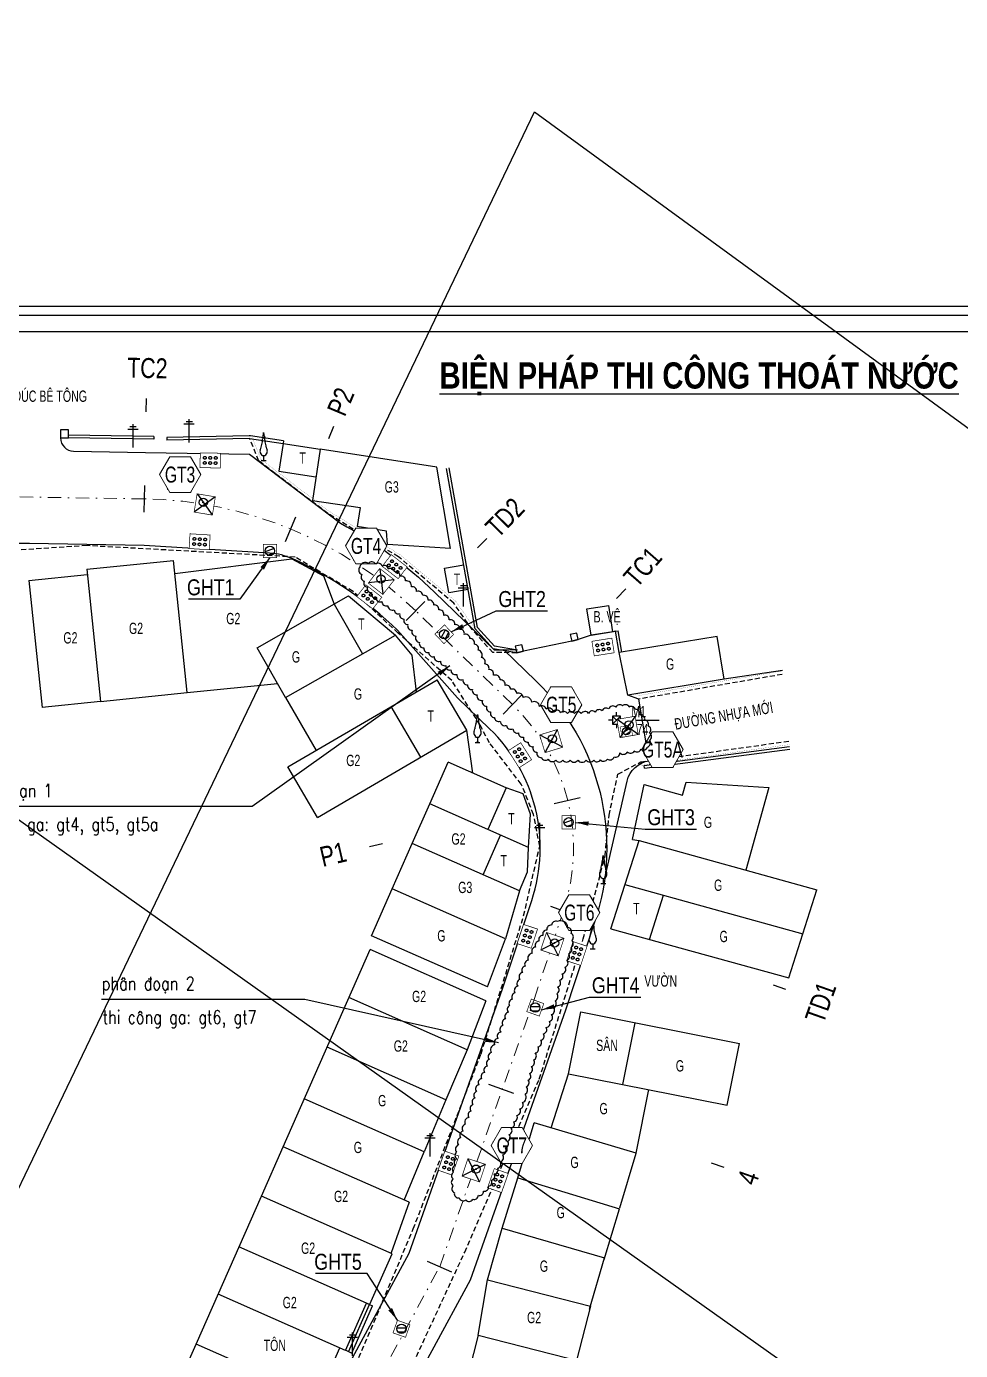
# Model space of a CAD drawing. Header units: millimetres. Extents: x 599058 to 599628, y 2309049 to 2309402.
# Drawn here: x 599445.7 to 599516, y 2309277.9 to 2309377.5 of the extents above; entities that cross this region are included whole.
import ezdxf
from ezdxf.enums import TextEntityAlignment as Align

# ---------------------------------------------------------------- set-up
doc = ezdxf.new("R2010")
doc.units = ezdxf.units.MM
doc.set_wipeout_variables(frame=1)
for name, pattern in [('ACAD_ISO05W100', [33, 24, -3, 0, -3, 0, -3]), ('ACAD_ISO07W100', [3, 0, -3]), ('DASHDOT', [1, 0.5, -0.25, 0, -0.25]), ('DASHED', [19.05, 12.7, -6.35])]:
    doc.linetypes.add(name, pattern=pattern)
for name, color, linetype, lineweight in [('A-WIPEOUT', 254, 'ACAD_ISO07W100', 0), ('LC ISO', 160, 'Continuous', 13), ('LC Net dam 1', 30, 'Continuous', 30), ('LC Net manh', 239, 'Continuous', 5), ('LC Net thay', 7, 'Continuous', 25), ('LC Net truc', 79, 'DASHDOT', 13), ('LC Text1', 3, 'Continuous', 20), ('LC Text2', 7, 'Continuous', 25), ('TK ga cong D500', 7, 'Continuous', 25)]:
    doc.layers.add(name, color=color, linetype=linetype, lineweight=lineweight)
for name, color, linetype in [('CAY', 3, 'Continuous'), ('cd', 7, 'Continuous'), ('chu', 6, 'Continuous'), ('coc', 1, 'Continuous'), ('Coc tren tuyen', 3, 'Continuous'), ('ENTTNTHIETKE1', 2, 'Continuous'), ('GA', 7, 'Continuous'), ('KHUNGTEN', 5, 'Continuous'), ('NOI', 2, 'Continuous'), ('thep', 2, 'Continuous'), ('TK cong D300', 7, 'ACAD_ISO05W100')]:
    doc.layers.add(name, color=color, linetype=linetype)
doc.styles.add('General text 2', font='arial.ttf')
doc.styles.add('LC 1', font='')
doc.styles.add('LC 3', font='vnsimli.shx', dxfattribs={"width": 0.75})
doc.styles.add('LC3', font='', dxfattribs={"width": 0.8})
doc.styles.get("Standard").update_dxf_attribs({"font": 'RomanS'})
doc.styles.add('style1', font='')
doc.styles.add('T2', font='', dxfattribs={"width": 0.8})
doc.styles.get('LC 1').set_extended_font_data('.VnAvantH', bold=True)
doc.styles.get('LC3').set_extended_font_data('.VnArialH', bold=True)
doc.styles.get('style1').set_extended_font_data('.VnAvantH')
doc.styles.get('T2').set_extended_font_data('.VnArialH')
doc.dimstyles.new('ISO-25', dxfattribs={"dimtxt": 2.5, "dimasz": 2.5, "dimexe": 1.25, "dimexo": 0.625, "dimtad": 1, "dimtxsty": 'Standard', "dimcen": 2.5, "dimadec": 0, "dimazin": 2, "dimtfac": 0, "dimtdec": 0, "dimtofl": 0, "dimtmove": 0, "dimatfit": 0, "dimfxl": 1, "dimtzin": 0, "dimarcsym": 0})
doc.dimstyles.get("Standard").update_dxf_attribs({"dimtxt": 1, "dimasz": 0.18, "dimexe": 0.18, "dimexo": 0.0625, "dimgap": 0.09, "dimtad": 0, "dimtih": 1, "dimtoh": 1, "dimdec": 1, "dimzin": 0, "dimdsep": 46, "dimtxsty": 'Standard', "dimcen": 0.09, "dimadec": 0, "dimazin": 0, "dimtfac": 1, "dimtdec": 1, "dimtofl": 0, "dimtmove": 0, "dimatfit": 3, "dimfxl": 1, "dimtolj": 1, "dimtzin": 0, "dimarcsym": 0})

# ---------------------------------------------------------------- blocks, each defined once
blk = doc.blocks.new('khung vpn')
at = {"layer": 'Defpoints'}
blk.add_line((52556.46, -4195.446), (52498.758, -4195.446), dxfattribs=at)
at = {"layer": 'KHUNGTEN'}
blk.add_lwpolyline([(52556.243, -4234.885), (52502.048, -4234.885), (52502.048, -4195.662), (52556.243, -4195.662)], close=True, dxfattribs=at)
at = {"layer": 'thep'}
blk.add_lwpolyline([(52555.832, -4234.474), (52502.459, -4234.474), (52502.459, -4196.073), (52555.832, -4196.073)], close=True, dxfattribs=at)
blk = doc.blocks.new('coc')
at = {"layer": 'coc', "color": 1}
for points in [[(-0.3, 0), (-0.6, 0)], [(0.3, 0.3), (-0.3, -0.3)], [(-0.3, 0.3), (0.3, -0.3)], [(0, 0.3), (0, 0.6)], [(0.3, 0), (3.223, 0)], [(0, -0.3), (0, -0.6)]]:
    blk.add_lwpolyline(points, dxfattribs=at)
blk.add_lwpolyline([(-0.3, -0.3), (0.3, -0.3), (0.3, 0.3), (-0.3, 0.3)], close=True, dxfattribs=at)
blk = doc.blocks.new('cdien')
at = {"layer": 'cd', "extrusion": (-0.000518657, 0.000768986, 1)}
for p, q in [((-0.8, 2.78, 0), (0.76, 2.78, 0)), ((-0.46, 3.14, 0), (0.49, 3.14, 0)), ((0, 0), (0, 3.5, 0))]:
    blk.add_line(p, q, dxfattribs=at)
blk = doc.blocks.new('cay')
at = {"layer": 'CAY', "color": 3, "extrusion": (-0.000518657, 0.000768986, 1)}
for p, q in [((-0.2, 0, 0), (0.2, 0, 0)), ((-0.02, 0.76, 0), (-0.02, 0, 0)), ((-0.38, -0.01, 0), (0.36, -0.01, 0))]:
    blk.add_line(p, q, dxfattribs=at)
blk.add_lwpolyline([(-0.06, 3.91), (-0.02, 4.2), (0.02, 3.91, 0.060426), (0.05, 3.76, -0.106971), (0.13, 3.29, 0.106991), (0.2, 2.82)], format="xyb", dxfattribs=at)
for centre, radius, start, end in [((-1.53, 2.12), 1.12, 334.1495, 355.3553), ((2.45, 1.79), 2.88, 159.0493, 175.3553), ((-1.29, 3.22), 1.12, 339.0493, 3.4768), ((0.96, 3.36), 1.12, 159.0538, 183.4768), ((-0.67, 3.98), 0.619, 339.0538, 352.8855), ((-2.49, 1.79), 2.88, 4.6759, 20.9819), ((1.5, 2.12), 1.12, 184.6759, 205.8817), ((-0.04, 1.39), 0.539, 154.1495, 205.8817), ((0.91, 1.85), 1.59, 205.8817, 218.192), ((-0.1, 1.06), 0.312, 218.192, 284.9931), ((0.06, 1.06), 0.312, 255.038, 321.8392), ((-0.94, 1.85), 1.59, 321.8392, 334.1495), ((0, 1.39), 0.539, 334.1495, 25.8817)]:
    blk.add_arc(centre, radius, start, end, dxfattribs=at)
blk = doc.blocks.new('coctrentuyen')
at = {"layer": 'Coc tren tuyen'}
for p, q in [((-8.567, 97.67), (-8.546, 98.669)), ((5.157, 95.663, -2.68), (5.545, 96.585, -2.68)), ((16.328, 87.43), (17.027, 88.145)), ((26.782, 83.639), (27.481, 84.354)), ((8.216, 64.991), (9.19, 65.217)), ((38.558, 54.584), (39.501, 54.252)), ((33.906, 41.201), (34.849, 40.868))]:
    blk.add_line(p, q, dxfattribs=at)
for points in [[(-8.727, 90.126), (-8.685, 92.125)], [(10.985, 81.966), (12.384, 83.396)], [(18.255, 74.927), (19.654, 76.357)], [(22.112, 68.222), (24.06, 68.675)], [(21.82, 60.491), (23.706, 59.826)], [(17.17, 47.113), (19.055, 46.447)], [(12.548, 33.807), (14.376, 32.994)]]:
    blk.add_lwpolyline(points, dxfattribs=at)
at = {"layer": 'Coc tren tuyen', "elevation": -2.68}
blk.add_lwpolyline([(1.907, 87.925), (2.681, 89.768)], dxfattribs=at)
at = {"layer": 'Coc tren tuyen', "char_height": 1.5, "attachment_point": 1}
for s, insert, width, rotation in [('\\Fviet buddy.shx;\\W0.8000000000;\\T1.0000000000;\\o\\lTC2', (-9.987, 101.741), 5.33333, 358.78806), ('\\Fviet buddy.shx;\\W0.8000000000;\\T1.0000000000;\\o\\lP2', (4.978, 97.817, -2.68), 3.9619, 67.21562), ('\\Fviet buddy.shx;\\W0.8000000000;\\T1.0000000000;\\o\\lTD2', (16.805, 89.162), 5.33333, 45.64318), ('\\Fviet buddy.shx;\\W0.8000000000;\\T1.0000000000;\\o\\lTC1', (27.2, 85.356), 4.64762, 48.90363), ('\\Fviet buddy.shx;\\W0.8000000000;\\T1.0000000000;\\o\\lP1', (4.355, 64.906), 3.27619, 13.08937), ('\\Fviet buddy.shx;\\W0.8000000000;\\T1.0000000000;\\o\\lTD1', (40.927, 52.085), 4.64762, 70.56207), ('\\Fviet buddy.shx;\\W0.8000000000;\\T1.0000000000;\\o\\l4', (35.837, 39.912), 2.4381, 70.54465)]:
    blk.add_mtext(s, dxfattribs=dict(at, insert=insert, width=width, rotation=rotation))
blk = doc.blocks.new('NENTHIETKE')
at = {"layer": 'LC Net thay'}
for points in [[(26.994, 13.48), (26.994, 13.468, 0.409551), (27.978, 12.468), (33.394, 12.381), (41.202, 12.257), (48.052, 7.05, -0.068762), (55.12, 1.875), (59.606, -2.469), (60.333, -2.477), (62.738, -4.806, -0.287747), (67.181, -22.869), (64.968, -29.563), (57.798, -49.861), (52.035, -60.49, 0.058465), (48.793, -68.607), (45.456, -79.517, 0.445937), (47.759, -83.341), (48.781, -83.537)], [(34.289, -80.754), (36.894, -81.254, 0.383186), (40.328, -79.186), (43.988, -67.222, -0.057953), (47.64, -58.107), (53.215, -47.825), (60.237, -27.945), (62.433, -21.3, 0.287747), (59.26, -8.398), (56.855, -6.069), (52.337, -0.999, 0.085712), (44.463, 4.368, 0.091859), (42.695, 4.809), (33.283, 5.382), (24.659, 5.52, 0.035159), (17.646, 5.138), (3.59, 3.377)], [(67.919, -19.627), (69.595, -12.335, -0.310826), (71.267, -10.802), (70.479, -6.167), (69.639, -5.874), (69.011, -2.675), (68.722, -1.072), (68.535, -1.102), (66.882, -1.364), (65.924, -1.691), (65.439, -1.809), (61.795, -2.569), (61.309, -2.688), (61.26, -2.487), (60.333, -2.477)]]:
    blk.add_lwpolyline(points, format="xyb", dxfattribs=at)
at = {"layer": 'LC Net truc', "color": 1, "ltscale": 2}
blk.add_lwpolyline([(42.01, -82.237), (46.39, -67.915, -0.058197), (49.837, -59.299), (55.506, -48.843), (62.603, -28.754), (64.807, -22.085, 0.287747), (60.999, -6.602), (53.729, 0.438, 0.190594), (33.338, 8.882), (13.812, 9.193), (1.699, 7.676)], format="xyb", dxfattribs=at)
at = {"layer": 'NOI'}
for p, q in [((60.513, -12.84, 2.344), (59.131, -15.973, 2.431)), ((61.783, -13.296, 2.202), (60.513, -12.84, 2.344)), ((62.336, -14.83), (61.783, -13.296, 2.202)), ((62.185, -17.32, 2.298), (62.336, -14.83))]:
    blk.add_line(p, q, dxfattribs=at)
for points in [[(26.994, 13.48), (27.594, 13.48), (27.594, 14.08), (26.994, 14.08)], [(65.439, -1.809), (65.924, -1.691), (65.806, -1.205), (65.32, -1.323)], [(61.309, -2.688), (61.795, -2.569), (61.676, -2.083), (61.19, -2.202)]]:
    blk.add_lwpolyline(points, close=True, dxfattribs=at)
for points in [[(34.011, 13.375), (27.594, 13.48)], [(34.014, 13.575), (27.597, 13.68)], [(34.014, 13.575), (34.011, 13.375)], [(34.982, 13.495), (34.987, 13.295)], [(41.211, 13.431), (34.987, 13.295)], [(41.211, 13.431), (43.738, 13.049)], [(43.738, 13.049), (43.42, 10.96)], [(43.768, 13.247), (43.737, 13.049)], [(43.738, 13.049), (46.515, 12.626)], [(46.515, 12.626), (45.929, 8.772)], [(55.289, 11.259), (46.515, 12.626)], [(43.42, 10.96), (46.197, 10.537)], [(56.326, 5.15), (55.289, 11.259)], [(61.309, -2.688), (59.523, -2.38), (58.173, -0.884), (56.014, 11.18)], [(61.343, -2.491), (59.625, -2.195), (58.359, -0.793), (56.211, 11.215)], [(45.929, 8.772), (49.515, 8.226)], [(49.515, 8.226), (49.298, 6.799)], [(56.326, 5.15), (51.572, 5.461), (51.492, 6.465), (49.298, 6.799)], [(28.968, 3.589), (35.483, 4.262)], [(36.51, -5.685), (35.483, 4.262)], [(35.585, 3.267), (44.396, 4.389)], [(44.396, 4.389), (46.762, 3.109), (47.571, 0.979)], [(24.621, 2.745), (29.008, 3.198)], [(28.968, 3.589), (29.995, -6.358)], [(55.871, 3.679), (57.31, 3.936)], [(56.199, 1.842), (55.871, 3.679)], [(24.621, 2.745), (25.608, -6.811)], [(56.199, 1.842), (57.639, 2.1)], [(41.781, -2.309), (48.656, 1.595)], [(48.656, 1.595), (52.182, -1.361)], [(47.571, 0.979), (49.7, -2.771)], [(66.568, 0.611), (68.221, 0.873)], [(66.882, -1.364), (66.568, 0.611)], [(68.535, -1.102), (68.221, 0.873)], [(43.91, -6.059), (52.182, -1.361)], [(53.759, -5.618), (53.444, -2.876), (52.182, -1.361)], [(66.882, -1.364), (68.722, -1.072)], [(68.722, -1.072), (68.918, -1.037)], [(69.011, -2.675), (68.722, -1.072)], [(69.207, -2.64), (68.918, -1.037)], [(76.369, -1.458), (69.011, -2.675)], [(76.901, -4.673), (76.369, -1.458)], [(43.91, -6.059), (41.781, -2.309)], [(69.639, -5.874), (69.011, -2.675)], [(44.091, -11.273), (55.313, -4.709)], [(57.535, -8.508), (55.313, -4.709)], [(76.901, -4.673), (69.639, -5.874)], [(81.284, -4.022), (76.901, -4.673)], [(29.995, -6.358), (36.51, -5.685)], [(36.51, -5.685), (43.3, -4.984)], [(29.995, -6.358), (25.608, -6.811)], [(43.91, -6.059), (46.228, -10.022)], [(54.082, -10.528), (51.86, -6.729)], [(46.313, -15.072), (57.535, -8.508)], [(58, -11.732), (57.535, -8.508)], [(70.872, -11.156), (81.811, -9.741)], [(70.897, -11.355), (81.836, -9.94)], [(54.756, -14.042), (56.138, -10.91)], [(60.513, -12.84), (56.138, -10.91)], [(46.313, -15.072), (44.091, -11.273)], [(70.897, -11.355), (70.872, -11.156)], [(70.001, -16.724), (70.872, -12.585)], [(70.872, -12.585), (73.763, -13.385)], [(73.763, -13.385), (74.035, -12.423), (80.244, -12.813), (78.526, -19.025)], [(53.441, -17.022), (54.756, -14.042)], [(62.185, -17.32), (54.756, -14.042)], [(58.771, -19.373), (60.085, -16.394)], [(68.378, -23.437), (70.494, -16.803)], [(70.001, -16.724), (70.494, -16.803)], [(70.494, -16.803), (83.874, -20.503)], [(51.935, -20.436), (53.441, -17.022)], [(61.516, -20.584), (53.441, -17.022)], [(61.516, -20.584), (62.116, -19.164), (62.185, -17.32)], [(50.375, -23.971), (51.935, -20.436)], [(60.461, -24.198), (51.935, -20.436)], [(61.516, -20.584), (60.461, -24.198)], [(69.436, -20.12), (82.815, -23.82)], [(81.757, -27.137), (83.874, -20.503)], [(71.271, -24.237), (72.33, -20.92)], [(68.378, -23.437), (81.757, -27.137)], [(59.089, -27.815), (50.375, -23.971)], [(59.089, -27.815), (60.461, -24.198)], [(43.733, -39.822), (50.27, -25.007)], [(58.984, -28.851), (50.27, -25.007)], [(57.564, -32.53), (48.68, -28.611)], [(58.984, -28.851), (57.564, -32.53), (55.973, -36.294), (54.33, -40.197)], [(65.198, -34.337), (66.117, -29.693)], [(66.117, -29.693), (78.047, -32.054)], [(69.28, -35.145), (70.199, -30.501)], [(55.973, -36.294), (47.031, -32.349)], [(77.128, -36.698), (78.047, -32.054)], [(63.894, -38.411), (65.198, -34.337)], [(65.198, -34.337), (77.128, -36.698)], [(70.274, -40.307), (71.22, -35.529)], [(54.33, -40.197), (45.322, -36.223)], [(61.381, -42.151), (62.606, -38.028)], [(70.274, -40.307), (62.606, -38.028)], [(42.097, -43.531), (43.733, -39.822)], [(53.209, -44.003), (43.733, -39.822)], [(52.843, -43.842), (54.33, -40.197)], [(69.049, -44.43), (70.274, -40.307)], [(60.214, -45.943), (61.381, -42.151)], [(61.381, -42.151), (69.027, -44.504)], [(37.181, -54.673), (42.097, -43.531)], [(51.922, -47.866), (42.097, -43.531)], [(53.209, -44.003), (51.847, -47.799)], [(67.86, -48.296), (69.027, -44.504)], [(59.091, -49.82), (60.214, -45.943)], [(60.214, -45.943), (67.898, -48.169)], [(50.237, -51.684), (40.412, -47.349)], [(50.25, -51.656), (51.922, -47.866)], [(66.775, -52.046), (67.898, -48.169)], [(58.403, -53.989), (59.091, -49.82)], [(59.091, -49.82), (66.839, -51.811)], [(48.427, -55.14), (38.841, -50.91)], [(48.427, -55.14), (49.999, -51.579)], [(48.656, -55.241), (50.227, -51.68)], [(49.999, -51.579), (50.456, -51.781)], [(48.885, -55.342), (50.456, -51.781)], [(66.839, -51.811), (65.791, -55.888)], [(35.387, -58.739), (37.181, -54.673)], [(46.33, -58.71), (37.181, -54.673)], [(58.403, -53.989), (57.367, -58.018)], [(58.403, -53.989), (66.151, -55.98)], [(46.33, -58.71), (47.99, -54.947)], [(48.44, -55.112), (48.885, -55.342)]]:
    blk.add_lwpolyline(points, dxfattribs=at)
blk.add_lwpolyline([(43.768, 13.247), (41.266, 13.625, 0.042996), (41.18, 13.63), (34.982, 13.495)], format="xyb", dxfattribs=at)
at = {"layer": 'NOI', "color": 3, "linetype": 'DASHED', "ltscale": 0.03}
for points in [[(61.309, -2.688), (59.491, -2.668), (57.951, -0.944), (56.569, 1.039), (52.418, 4.517), (47.093, 7.779), (43.13, 10.792), (41.9, 11.732), (41.211, 13.431)], [(40.182, -78.358), (41.539, -74.73), (43.549, -69.521), (47.882, -59.364), (53.514, -46.007), (58.614, -32.847), (61.816, -22.463), (63.025, -17.22), (62.561, -14.84), (61.642, -12.554), (59.245, -9.467), (58.548, -8.119), (56.409, -4.768), (52.379, -1.204), (48.997, 1.92), (44.626, 4.509), (28.972, 5.368), (19.488, 4.751), (8.62, 3.319), (3.835, 2.821)], [(81.268, -4.313), (70.479, -6.167), (69.639, -5.874)], [(45.505, -81.032), (46.373, -76.027), (48.14, -71.084), (51.354, -60.787), (57.384, -47.755), (62.988, -34.745), (66.294, -24.204), (67.944, -17.954), (68.236, -14.892), (68.907, -11.807), (70.624, -10.892), (81.794, -9.324)]]:
    blk.add_lwpolyline(points, dxfattribs=at)
at = {"layer": 'NOI', "const_width": 0.01}
for points in [[(61.311, -2.488), (59.581, -2.469), (58.108, -0.82), (56.718, 1.175), (52.535, 4.68), (47.206, 7.944), (43.251, 10.951), (42.064, 11.857), (41.396, 13.506)], [(81.224, -4.057), (70.501, -5.899), (70.175, -5.786)], [(70.705, -11.143), (81.83, -9.582)], [(70.705, -11.143), (70.667, -10.869)]]:
    blk.add_lwpolyline(points, dxfattribs=at)
at = {"layer": 'CAY', "xscale": 0.5, "yscale": 0.5, "zscale": 0.5}
for p in [(42.276, 11.765, 3.19), (58.354, -9.419, 0), (67.808, -20.027, 2.376), (67.02, -24.953, 2.166)]:
    blk.add_blockref('cay', p, dxfattribs=at)
at = {"layer": 'cd', "xscale": 0.5, "yscale": 0.5, "zscale": 0.5}
for p in [(32.446, 12.745, 2.836), (36.67, 13.131, 3.044), (57.293, 0.794, 2.645), (63.025, -17.22), (54.778, -40.55, 2.489), (48.941, -55.539, 2.146)]:
    blk.add_blockref('cdien', p, dxfattribs=at)
at = {"layer": 'coc', "color": 2}
blk.add_blockref('coc', (68.789, -7.75, 2.391), dxfattribs=at)
at = {"layer": 'LC Net dam 1'}
blk.add_blockref('coctrentuyen', (42.01, -82.237), dxfattribs=at)
at = {"layer": 'chu', "color": 6, "style": 'style1', "width": 0.7}
for s, p in [('b·i ®óc bª t«ng', (21.952, 16.181)), ('t', (44.958, 11.536)), ('g3', (51.367, 9.359)), ('t', (56.562, 2.42)), ('g2', (39.452, -0.539)), ('b. vÖ', (67.078, -0.407)), ('g2', (32.139, -1.275)), ('t', (49.369, -0.943)), ('g2', (27.206, -1.988)), ('g', (44.39, -3.421)), ('g', (72.52, -3.959)), ('g', (49.051, -6.21)), ('t', (54.594, -7.871)), ('g2', (48.475, -11.204)), ('t', (60.649, -15.578)), ('g', (75.368, -15.858)), ('g2', (56.387, -17.111)), ('t', (60.078, -18.747)), ('g3', (56.894, -20.751)), ('g', (76.131, -20.586)), ('t', (70.055, -22.342)), ('g', (55.323, -24.39)), ('g', (76.551, -24.441)), ('v\xadên', (70.891, -27.789)), ('g2', (53.425, -28.948)), ('g2', (52.049, -32.678)), ('s©n', (67.272, -32.627)), ('g', (73.257, -34.167)), ('g', (50.868, -36.783)), ('g', (67.522, -37.385)), ('g', (49.041, -40.301)), ('g', (65.337, -41.427)), ('g2', (47.555, -43.984)), ('g', (64.296, -45.201)), ('g2', (45.079, -47.879)), ('g', (63.034, -49.227)), ('g2', (43.698, -51.964)), ('g2', (62.073, -53.092)), ('t«n', (42.267, -55.181))]:
    blk.add_text(s, height=0.85, dxfattribs=at).set_placement(p)
blk.add_text('®\xadêng nhùa míi', height=0.85, rotation=9.90493, dxfattribs=at).set_placement((73.242, -8.479, 2.603))
at = {"layer": 'coc', "color": 1, "style": 'style1', "width": 0.7}
for s, p in [('m1', (69.916, -7.539, 2.392)), ('2.74', (69.653, -8.879, 2.392))]:
    blk.add_text(s, height=0.85, dxfattribs=at).set_placement(p)
blk = doc.blocks.new('ga D500')
at = {"layer": 'TK ga cong D500', "const_width": 0.1}
blk.add_lwpolyline([(-1.3, 1.3), (-1.3, 0), (0, 0), (0, 1.3), (-1.3, 1.3)], dxfattribs=at)
blk.add_wipeout([(-1.3, 1.3), (0, 1.3), (0, 0), (-1.3, 0)])
for p, q in [((0, 1.3), (-1.3, 0)), ((-1.3, 1.3), (0, 0))]:
    blk.add_line(p, q)
at = {"layer": 'TK ga cong D500'}
for p, q in [((-0.811, 0.78), (-0.749, 0.78)), ((-0.78, 0.811), (-0.78, 0.749))]:
    blk.add_line(p, q, dxfattribs=at)
for radius in [0.3, 0.0306]:
    blk.add_circle((-0.78, 0.78), radius, dxfattribs=at)
blk = doc.blocks.new('ho thu')
at = {"layer": 'NOI', "color": 5, "const_width": 0.1}
blk.add_lwpolyline([(-1.08, 0.78), (0.36, 0.78), (0.36, -0.26), (-1.08, -0.26), (-1.08, 0.78)], dxfattribs=at)
blk.add_wipeout([(-1.08, 0.78), (0.36, 0.78), (0.36, -0.26), (-1.08, -0.26)])
at = {"layer": 'TK cong D300'}
for centre in [(-0.761, 0.45), (-0.761, 0.07), (-0.36, 0.45), (-0.36, 0.07), (0.041, 0.45), (0.041, 0.07)]:
    blk.add_circle(centre, 0.101, dxfattribs=at)
blk = doc.blocks.new('*U30')
at = {"layer": 'A-WIPEOUT'}
blk.add_lwpolyline([(-2.13, -3.68), (2.12, -3.68), (4.25, 0), (2.12, 3.68), (-2.13, 3.68), (-4.25, 0)], close=True, dxfattribs=at)
at = {"layer": 'LC Text1', "style": 'General text 2', "width": 0.6, "flags": 8}
blk.add_attdef('SYMBOL', text='', height=3, dxfattribs=at).set_placement((0, 0), align=Align.MIDDLE_CENTER)
blk.add_wipeout([(-4.25, 0), (-2.13, 3.68), (2.12, 3.68), (4.25, 0), (2.12, -3.68), (-2.13, -3.68)]).dxf.layer = 'A-WIPEOUT'
blk.add_lwpolyline([(-4.25, 0), (-2.13, 3.68), (2.12, 3.68), (4.25, 0), (2.12, -3.68), (-2.13, -3.68)], close=True)
blk = doc.blocks.new('TIEUDE1')
at = {"layer": 'LC Text2', "color": 7, "style": 'LC 1'}
blk.add_attdef('TIªU§Ò', text='', height=5, dxfattribs=at).set_placement((0, 0), align=Align.BOTTOM_CENTER)
blk.add_attdef('TL', text='', height=3, dxfattribs=at).set_placement((0, -2), align=Align.TOP_CENTER)

msp = doc.modelspace()

# ---------------------------------------------------------------- hatches: boundary and pattern name
at = {"layer": 'GA'}
h = msp.add_hatch(dxfattribs=at)
h.set_pattern_fill('ANSI31', color=5, scale=2.5, angle=334.90115, style=0)
h.set_pattern_definition([(19.901147, (597460.35734, 2307440.25738), (-0.10637449, 0.29383791), [])])
h.paths.add_polyline_path([(599464.369, 2309338.062, 1), (599463.669, 2309338.053, 1)])
h = msp.add_hatch(dxfattribs=at)
h.set_pattern_fill('ANSI31', color=5, scale=2.5, angle=377.96656, style=0)
h.set_pattern_definition([(62.966558, (599309.18455, 2306577.13722), (-0.278356685, 0.142034524), [])])
h.paths.add_polyline_path([(599477.382, 2309332.03, 1), (599476.876, 2309331.546, 1)])
h = msp.add_hatch(dxfattribs=at)
h.set_pattern_fill('ANSI31', color=5, scale=2.5, angle=334.17455, style=0)
h.set_pattern_definition([(19.174545, (597458.91562, 2307445.41458), (-0.102639704, 0.295163245), [])])
h.paths.add_polyline_path([(599486.833, 2309317.653, 1), (599486.133, 2309317.653, 1)])
h = msp.add_hatch(dxfattribs=at)
h.set_pattern_fill('ANSI31', color=5, scale=2.5, angle=314.64144, style=0)
h.set_pattern_definition([(359.641444, (596947.1101, 2308217.156), (0.001955606, 0.31249388), [])])
h.paths.add_polyline_path([(599484.303, 2309303.607, 1), (599483.644, 2309303.841, 1)])
h = msp.add_hatch(dxfattribs=at)
h.set_pattern_fill('ANSI31', color=5, scale=2.5, angle=314.64144, style=0)
h.set_pattern_definition([(359.641444, (596937.0509, 2308193.00335), (0.001955606, 0.31249388), [])])
h.paths.add_polyline_path([(599474.244, 2309279.455, 1), (599473.584, 2309279.689, 1)])

# ---------------------------------------------------------------- linework, layer by layer
at = {"layer": 'GA', "color": 5, "const_width": 0.05}
for points in [[(599463.527, 2309337.55), (599464.527, 2309337.561), (599464.516, 2309338.561), (599463.516, 2309338.55)], [(599477.115, 2309331.081), (599477.838, 2309331.772), (599477.148, 2309332.495), (599476.425, 2309331.804)], [(599485.984, 2309317.152), (599486.984, 2309317.15), (599486.986, 2309318.15), (599485.986, 2309318.152)], [(599483.336, 2309303.419), (599484.277, 2309303.083), (599484.613, 2309304.025), (599483.672, 2309304.361)], [(599473.276, 2309279.266), (599474.218, 2309278.93), (599474.554, 2309279.872), (599473.612, 2309280.208)]]:
    msp.add_lwpolyline(points, close=True, dxfattribs=at)
at = {"layer": 'GA', "color": 5}
for centre in [(599464.019, 2309338.057, 2.45), (599477.129, 2309331.788, 2.385), (599486.483, 2309317.653, 2.184), (599483.973, 2309303.724, 1.19), (599473.914, 2309279.572)]:
    msp.add_circle(centre, 0.35, dxfattribs=at)

# ---------------------------------------------------------------- block references
at = {"layer": 'ENTTNTHIETKE1', "color": 6, "xscale": 2.982449788636703, "yscale": 2.982449788636703, "zscale": 2.982449788636703, "rotation": 359.9992162953174}
msp.add_blockref('khung vpn', (442800.563, 2321871.277), dxfattribs=at)
at = {"layer": 'LC Net dam 1'}
msp.add_blockref('NENTHIETKE', (599421.283, 2309333.085), dxfattribs=at)
at = {"layer": 'LC Text2'}
ref = msp.add_blockref('TIEUDE1', (599496.295, 2309349.672, 0), dxfattribs=dict(at, xscale=0.3999724020385234, yscale=0.3999724020385234, zscale=0.3999724020385234, rotation=359.999216292062))
ref.add_attrib('TIªU§Ò', '%%UbiÖn ph¸p thi c«ng tho¸t n\xadíc', dxfattribs={"color": 7, "height": 1.96963, "rotation": 359.99922, "style": 'LC3', "width": 0.8}).set_placement((599496.295, 2309349.672), align=Align.BOTTOM_CENTER)

# ---------------------------------------------------------------- texts
at = {"layer": 'LC Text1', "color": 3, "style": 'LC 3', "width": 0.8}
for s, p in [('ph©n ®o¹n 1', (599440.694, 2309319.539)), ('thi c«ng ga: gt4, gt5, gt5a', (599440.755, 2309317.008)), ('ph©n ®o¹n 2', (599451.379, 2309305.037)), ('thi c«ng ga: gt6, gt7', (599451.439, 2309302.507))]:
    msp.add_text(s, height=0.99993, rotation=359.99922, dxfattribs=at).set_placement(p)
at = {"layer": 'LC Text2', "style": 'T2', "width": 0.8}
for s, p in [('ght1', (599457.784, 2309334.719)), ('ght2', (599481.2, 2309333.84)), ('ght3', (599492.4, 2309317.433)), ('ght4', (599488.228, 2309304.799)), ('ght5', (599467.354, 2309284.01))]:
    msp.add_text(s, height=1.1999, rotation=359.99922, dxfattribs=at).set_placement(p)

# ---------------------------------------------------------------- leaders
at = {"layer": 'LC ISO'}
for points in [[(599464.027, 2309337.556), (599461.753, 2309334.43), (599457.89, 2309334.43)], [(599477.642, 2309331.978), (599481.03, 2309333.551), (599484.894, 2309333.551)], [(599486.985, 2309317.65), (599492.231, 2309317.144), (599496.094, 2309317.144)], [(599484.445, 2309303.554), (599488.058, 2309304.51), (599491.922, 2309304.51)], [(599473.612, 2309280.208), (599471.323, 2309283.721), (599467.46, 2309283.721)]]:
    msp.add_leader(points, dimstyle='ISO-25', override={"dimasz": 1, "dimgap": 0.625, "dimtad": 0, "dimazin": 0, "dimtfac": 1, "dimtdec": 2, "dimtofl": 1, "dimatfit": 3, "dimtzin": 8}, dxfattribs=at)
at = {"layer": 'LC Net thay'}
for points in [[(599477.55, 2309329.41), (599462.684, 2309318.841), (599440.673, 2309318.841)], [(599481.21, 2309301.08), (599466.649, 2309304.339), (599451.358, 2309304.339)]]:
    msp.add_leader(points, dimstyle='Standard', override={"dimasz": 1}, dxfattribs=at)

# ---------------------------------------------------------------- next in the draw order: block references
at = {"layer": 'TK cong D300'}
for p, xscale, yscale, zscale, rotation in [((599459.17, 2309345.13), 1.018774116330381, 1.018774116330381, 1.018774116330381, 179.0864101913733), ((599458.386, 2309339.031), 1.01877411633038, 1.01877411633038, 1.01877411633038, 176.51270303597), ((599488.667, 2309331.035), 1.018774116330381, 1.018774116330381, 1.018774116330381, 189.0173939481457), ((599482.845, 2309323.149), 1.018774116330381, 1.018774116330381, 1.018774116330381, 122.574262076663)]:
    msp.add_blockref('ho thu', p, dxfattribs=dict(at, xscale=xscale, yscale=yscale, zscale=zscale, rotation=rotation))
at = {"layer": 'TK ga cong D500', "xscale": 1.030307408213365, "yscale": 1.030307408213365, "zscale": 1.030307408213365}
for p, rotation in [((599459.673, 2309340.781), 350.70513926582), ((599472.511, 2309334.82), 321.9433262048199), ((599490.364, 2309324.049), 279.6411641578624), ((599484.725, 2309322.924), 286.9450284606038), ((599484.414, 2309308.065), 251.7112690722699), ((599478.504, 2309291.066), 251.7112690722699)]:
    msp.add_blockref('ga D500', p, dxfattribs=dict(at, rotation=rotation))

# ---------------------------------------------------------------- next in the draw order: hatches: boundary and pattern name
at = {"layer": 'GA'}
h = msp.add_hatch(dxfattribs=at)
h.set_pattern_fill('ANSI31', color=5, scale=2, angle=346.24659, style=0)
h.set_pattern_definition([(31.24659, (598217.88823, 2307520.59823), (-0.129680595, 0.213735685), [])])
h.paths.add_polyline_path([(599491.095, 2309324.563, 1), (599490.547, 2309324.446, 1)])

# ---------------------------------------------------------------- next in the draw order: linework, layer by layer
at = {"layer": 'GA', "color": 5, "const_width": 0.04}
msp.add_lwpolyline([(599490.514, 2309324.029), (599491.297, 2309324.195), (599491.131, 2309324.978), (599490.348, 2309324.812)], close=True, dxfattribs=at)
at = {"layer": 'GA', "color": 5}
msp.add_circle((599490.821, 2309324.505, 2.366), 0.28, dxfattribs=at)

# ---------------------------------------------------------------- next in the draw order: block references
at = {"layer": 'LC Net manh'}
ref = msp.add_blockref('*U30', (599457.263, 2309343.796, 0), dxfattribs=dict(at, xscale=0.3659041645002007, yscale=0.3659041645002007, zscale=0.3659041645002007, rotation=359.999216292062))
ref.add_attrib('SYMBOL', 'GT3', dxfattribs={"layer": 'LC Text1', "height": 1.2, "rotation": 359.99922, "style": 'General text 2', "width": 0.7}).set_placement((599457.263, 2309343.796, 0), align=Align.MIDDLE_CENTER)
ref = msp.add_blockref('*U30', (599471.251, 2309338.43, 0), dxfattribs=dict(at, xscale=0.3659041645002007, yscale=0.3659041645002007, zscale=0.3659041645002007, rotation=359.999216292062))
ref.add_attrib('SYMBOL', 'GT4', dxfattribs={"layer": 'LC Text1', "height": 1.2, "rotation": 359.99922, "style": 'General text 2', "width": 0.7}).set_placement((599471.251, 2309338.43, 0), align=Align.MIDDLE_CENTER)
ref = msp.add_blockref('*U30', (599485.929, 2309326.495, 0), dxfattribs=dict(at, xscale=0.3659041645002007, yscale=0.3659041645002007, zscale=0.3659041645002007, rotation=359.999216292062))
ref.add_attrib('SYMBOL', 'GT5', dxfattribs={"layer": 'LC Text1', "height": 1.2, "rotation": 359.99922, "style": 'General text 2', "width": 0.7}).set_placement((599485.929, 2309326.495, 0), align=Align.MIDDLE_CENTER)
ref = msp.add_blockref('*U30', (599493.536, 2309323.12, 0), dxfattribs=dict(at, xscale=0.3659041645002007, yscale=0.3659041645002007, zscale=0.3659041645002007, rotation=359.999216292062))
ref.add_attrib('SYMBOL', 'GT5A', dxfattribs={"layer": 'LC Text1', "height": 1.2, "rotation": 359.99922, "style": 'General text 2', "width": 0.7}).set_placement((599493.536, 2309323.12, 0), align=Align.MIDDLE_CENTER)
ref = msp.add_blockref('*U30', (599487.286, 2309310.862, 0), dxfattribs=dict(at, xscale=0.3659041645002007, yscale=0.3659041645002007, zscale=0.3659041645002007, rotation=359.999216292062))
ref.add_attrib('SYMBOL', 'GT6', dxfattribs={"layer": 'LC Text1', "height": 1.2, "rotation": 359.99922, "style": 'General text 2', "width": 0.7}).set_placement((599487.286, 2309310.862, 0), align=Align.MIDDLE_CENTER)
at = {"layer": 'TK cong D300', "xscale": 1.018774116330381, "yscale": 1.018774116330381, "zscale": 1.018774116330381}
for p, rotation in [((599471.366, 2309335.035), 142.2411799441736), ((599483.746, 2309309.344), 71.71126906593345), ((599487.469, 2309308.052), 71.71126906593345), ((599477.822, 2309292.285), 70.54441051839248), ((599481.537, 2309290.973), 70.54441051839248)]:
    msp.add_blockref('ho thu', p, dxfattribs=dict(at, rotation=rotation))

# ---------------------------------------------------------------- next in the draw order: block references
at = {"layer": 'LC Net manh'}
ref = msp.add_blockref('*U30', (599482.208, 2309293.357, 0), dxfattribs=dict(at, xscale=0.3659041645002007, yscale=0.3659041645002007, zscale=0.3659041645002007, rotation=359.999216292062))
ref.add_attrib('SYMBOL', 'GT7', dxfattribs={"layer": 'LC Text1', "height": 1.2, "rotation": 359.99922, "style": 'General text 2', "width": 0.7}).set_placement((599482.208, 2309293.357, 0), align=Align.MIDDLE_CENTER)
at = {"layer": 'TK cong D300', "xscale": 1.018774116330381, "yscale": 1.018774116330381, "zscale": 1.018774116330381, "rotation": 142.2411799441736}
msp.add_blockref('ho thu', (599473.278, 2309337.308), dxfattribs=at)

# ---------------------------------------------------------------- next in the draw order: linework, layer by layer
at = {"layer": 'LC Net thay'}
msp.add_lwpolyline([(599361.083, 2309377.487), (599588.034, 2309216.44), (599406.707, 2309210.01), (599483.917, 2309371.057), (599627.809, 2309266.128), (599361.96, 2309280.742)], dxfattribs=at)
msp.add_lwpolyline([(599470.776, 2309336.864, 0.520567), (599470.94, 2309336.289, 0.520567), (599470.94, 2309336.289, 0.520567), (599471.105, 2309335.78, 0.520567), (599471.105, 2309335.78, 0.520567), (599471.351, 2309335.336, 0.520567), (599471.351, 2309335.336, 0.520567), (599471.647, 2309334.925, 0.520567), (599471.647, 2309334.925, 0.520567), (599471.993, 2309334.514, 0.520567), (599471.993, 2309334.514, 0.520567), (599472.437, 2309334.251, 0.520567), (599472.437, 2309334.251, 0.520567), (599472.881, 2309333.939, 0.520567), (599472.881, 2309333.939, 0.520567), (599473.374, 2309333.627, 0.520567), (599473.374, 2309333.627, 0.520567), (599473.785, 2309333.331, 0.520567), (599473.785, 2309333.331, 0.520567), (599474.097, 2309332.937, 0.520567), (599474.097, 2309332.937, 0.520567), (599474.393, 2309332.526, 0.520567), (599474.393, 2309332.526, 0.520567), (599474.706, 2309332.099, 0.520567), (599474.706, 2309332.099, 0.520567), (599475.002, 2309331.655, 0.520567), (599475.002, 2309331.655, 0.520567), (599475.265, 2309331.178, 0.520567), (599475.265, 2309331.178, 0.520567), (599475.594, 2309330.767, 0.520567), (599475.594, 2309330.767, 0.520567), (599475.972, 2309330.422, 0.520567), (599475.972, 2309330.422, 0.520567), (599476.366, 2309330.11, 0.520567), (599476.366, 2309330.11, 0.520567), (599476.843, 2309329.765, 0.520567), (599476.843, 2309329.765, 0.520567), (599477.238, 2309329.436, 0.520567), (599477.238, 2309329.436, 0.520567), (599477.633, 2309329.108, 0.520567), (599477.633, 2309329.108, 0.520567), (599478.064, 2309328.769, 0.520567), (599478.064, 2309328.769, 0.520567), (599478.541, 2309328.374, 0.520567), (599478.541, 2309328.374, 0.520567), (599478.886, 2309327.997, 0.520567), (599478.886, 2309327.997, 0.520567), (599479.248, 2309327.635, 0.520567), (599479.248, 2309327.635, 0.520567), (599479.593, 2309327.241, 0.520567), (599479.593, 2309327.241, 0.520567), (599480.004, 2309326.813, 0.520567), (599480.004, 2309326.813, 0.520567), (599480.317, 2309326.386, 0.520567), (599480.317, 2309326.386, 0.520567), (599480.613, 2309325.959, 0.520567), (599480.613, 2309325.959, 0.520567), (599480.909, 2309325.531, 0.520567), (599480.909, 2309325.531, 0.520567), (599481.336, 2309325.252, 0.520567), (599481.336, 2309325.252, 0.520567), (599481.813, 2309324.94, 0.520567), (599481.813, 2309324.94, 0.520567), (599482.29, 2309324.677, 0.520567), (599482.29, 2309324.677, 0.520567), (599482.717, 2309324.381, 0.520567), (599482.717, 2309324.381, 0.520567), (599483.095, 2309324.052, 0.520567), (599483.095, 2309324.052, 0.520567), (599483.441, 2309323.674, 0.520567), (599483.441, 2309323.674, 0.520567), (599483.819, 2309323.346, 0.520567), (599483.819, 2309323.346, 0.520567), (599484.098, 2309322.919, 0.520567), (599484.098, 2309322.919, 0.520567), (599484.444, 2309322.524, 0.520567), (599484.444, 2309322.524, 0.520567), (599484.953, 2309322.393, 0.520567), (599484.953, 2309322.393, 0.520567), (599485.513, 2309322.327, 0.520567), (599485.513, 2309322.327, 0.520567), (599486.055, 2309322.327, 0.520567), (599486.055, 2309322.327, 0.520567), (599486.598, 2309322.327, 0.520567), (599486.598, 2309322.327, 0.520567), (599487.19, 2309322.327, 0.520567), (599487.19, 2309322.327, 0.520567), (599487.798, 2309322.327, 0.520567), (599487.798, 2309322.327, 0.520567), (599488.374, 2309322.327, 0.520567), (599488.374, 2309322.327, 0.520567), (599488.883, 2309322.343, 0.520567), (599488.883, 2309322.343, 0.520567), (599489.393, 2309322.409, 0.520567), (599489.393, 2309322.409, 0.520567), (599489.903, 2309322.573, 0.520567), (599489.903, 2309322.573, 0.520567), (599490.333, 2309322.869, 0.520567), (599490.333, 2309322.869, 0.520567), (599490.893, 2309322.951, 0.520567), (599490.893, 2309322.951, 0.520567), (599491.419, 2309323.017, 0.520567), (599491.419, 2309323.017, 0.520567), (599491.928, 2309323.149, 0.520567), (599491.928, 2309323.149, 0.520567), (599492.405, 2309323.313, 0.520567), (599492.405, 2309323.313, 0.520567), (599492.57, 2309323.822, 0.520567), (599492.57, 2309323.822, 0.520567), (599492.57, 2309324.365, 0.520567), (599492.57, 2309324.365, 0.520567), (599492.455, 2309324.907, 0.520567), (599492.455, 2309324.907, 0.520567), (599492.191, 2309325.351, 0.520567), (599492.191, 2309325.351, 0.520567), (599491.846, 2309325.745, 0.520567), (599491.846, 2309325.745, 0.520567), (599491.501, 2309326.123, 0.520567), (599491.501, 2309326.123, 0.520567), (599491.04, 2309326.32, 0.520567), (599491.04, 2309326.32, 0.520567), (599490.531, 2309326.402, 0.520567), (599490.531, 2309326.402, 0.520567), (599490.037, 2309326.32, 0.520567), (599490.037, 2309326.32, 0.520567), (599489.495, 2309326.172, 0.520567), (599489.495, 2309326.172, 0.520567), (599489.002, 2309326.024, 0.520567), (599489.002, 2309326.024, 0.520567), (599488.475, 2309325.942, 0.520567), (599488.475, 2309325.942, 0.520567), (599487.982, 2309325.844, 0.520567), (599487.982, 2309325.844, 0.520567), (599487.423, 2309325.827, 0.520567), (599487.423, 2309325.827, 0.520567), (599486.913, 2309325.827, 0.520567), (599486.913, 2309325.827, 0.520567), (599486.387, 2309325.827, 0.520567), (599486.387, 2309325.827, 0.520567), (599485.877, 2309325.877, 0.520567), (599485.877, 2309325.877, 0.520567), (599485.335, 2309326.008, 0.520567), (599485.335, 2309326.008, 0.520567), (599484.792, 2309326.156, 0.520567), (599484.792, 2309326.156, 0.520567), (599484.299, 2309326.37, 0.520567), (599484.299, 2309326.37, 0.520567), (599483.723, 2309326.682, 0.520567), (599483.723, 2309326.682, 0.520567), (599483.066, 2309327.027, 0.520567), (599483.066, 2309327.027, 0.520567), (599482.589, 2309327.339, 0.520567), (599482.589, 2309327.339, 0.520567), (599482.112, 2309327.651, 0.520567), (599482.112, 2309327.651, 0.520567), (599481.701, 2309327.947, 0.520567), (599481.701, 2309327.947, 0.520567), (599481.339, 2309328.358, 0.520567), (599481.339, 2309328.358, 0.520567), (599480.83, 2309328.703, 0.520567), (599480.83, 2309328.703, 0.520567), (599480.484, 2309329.147, 0.520567), (599480.484, 2309329.147, 0.520567), (599480.172, 2309329.558, 0.520567), (599480.172, 2309329.558, 0.520567), (599479.938, 2309330.041, 0.520567), (599479.938, 2309330.041, 0.520567), (599479.691, 2309330.584, 0.520567), (599479.691, 2309330.584, 0.520567), (599479.395, 2309331.044, 0.520567), (599479.395, 2309331.044, 0.520567), (599479.05, 2309331.471, 0.520567), (599479.05, 2309331.471, 0.520567), (599478.639, 2309331.783, 0.520567), (599478.639, 2309331.783, 0.520567), (599478.31, 2309332.161, 0.520567), (599478.31, 2309332.161, 0.520567), (599477.932, 2309332.507, 0.520567), (599477.932, 2309332.507, 0.520567), (599477.504, 2309332.868, 0.520567), (599477.504, 2309332.868, 0.520567), (599477.093, 2309333.213, 0.520567), (599477.093, 2309333.213, 0.520567), (599476.715, 2309333.624, 0.520567), (599476.715, 2309333.624, 0.520567), (599476.337, 2309333.986, 0.520567), (599476.337, 2309333.986, 0.520567), (599475.926, 2309334.347, 0.520567), (599475.926, 2309334.347, 0.520567), (599475.515, 2309334.709, 0.520567), (599475.515, 2309334.709, 0.520567), (599475.054, 2309335.004, 0.520567), (599475.054, 2309335.004, 0.520567), (599474.66, 2309335.35, 0.520567), (599474.66, 2309335.35, 0.520567), (599474.216, 2309335.81, 0.520567), (599474.216, 2309335.81, 0.520567), (599473.805, 2309336.155, 0.520567), (599473.805, 2309336.155, 0.520567), (599473.41, 2309336.467, 0.520567), (599473.41, 2309336.467, 0.520567), (599472.933, 2309336.697, 0.520567), (599472.933, 2309336.697, 0.520567), (599472.456, 2309336.911, 0.520567), (599472.456, 2309336.911, 0.520567), (599471.963, 2309337.075, 0.520567), (599471.963, 2309337.075, 0.520567), (599471.437, 2309337.108, 0.520567), (599471.437, 2309337.108, 0.520567)], format="xyb", close=True, dxfattribs=at)
msp.add_lwpolyline([(599485.644, 2309310.192, 0.520567), (599485.202, 2309309.914, 0.520567), (599485.202, 2309309.914, 0.520567), (599484.841, 2309309.554, 0.520567), (599484.841, 2309309.554, 0.520567), (599484.546, 2309309.144, 0.520567), (599484.546, 2309309.144, 0.520567), (599484.251, 2309308.718, 0.520567), (599484.251, 2309308.718, 0.520567), (599483.989, 2309308.276, 0.520567), (599483.989, 2309308.276, 0.520567), (599483.743, 2309307.801, 0.520567), (599483.743, 2309307.801, 0.520567), (599483.449, 2309307.277, 0.520567), (599483.449, 2309307.277, 0.520567), (599483.203, 2309306.835, 0.520567), (599483.203, 2309306.835, 0.520567), (599483.006, 2309306.36, 0.520567), (599483.006, 2309306.36, 0.520567), (599482.81, 2309305.836, 0.520567), (599482.81, 2309305.836, 0.520567), (599482.662, 2309305.329, 0.520567), (599482.662, 2309305.329, 0.520567), (599482.449, 2309304.821, 0.520567), (599482.449, 2309304.821, 0.520567), (599482.252, 2309304.346, 0.520567), (599482.252, 2309304.346, 0.520567), (599482.039, 2309303.871, 0.520567), (599482.039, 2309303.871, 0.520567), (599481.956, 2309303.37, 0.520567), (599481.956, 2309303.37, 0.520567), (599481.727, 2309302.879, 0.520567), (599481.727, 2309302.879, 0.520567), (599481.546, 2309302.388, 0.520567), (599481.546, 2309302.388, 0.520567), (599481.383, 2309301.88, 0.520567), (599481.383, 2309301.88, 0.520567), (599481.153, 2309301.405, 0.520567), (599481.153, 2309301.405, 0.520567), (599480.924, 2309300.914, 0.520567), (599480.924, 2309300.914, 0.520567), (599480.662, 2309300.341, 0.520567), (599480.662, 2309300.341, 0.520567), (599480.498, 2309299.817, 0.520567), (599480.498, 2309299.817, 0.520567), (599480.367, 2309299.326, 0.520567), (599480.367, 2309299.326, 0.520567), (599480.154, 2309298.851, 0.520567), (599480.154, 2309298.851, 0.520567), (599479.941, 2309298.376, 0.520567), (599479.941, 2309298.376, 0.520567), (599479.728, 2309297.918, 0.520567), (599479.728, 2309297.918, 0.520567), (599479.547, 2309297.41, 0.520567), (599479.547, 2309297.41, 0.520567), (599479.433, 2309296.919, 0.520567), (599479.433, 2309296.919, 0.520567), (599479.285, 2309296.427, 0.520567), (599479.285, 2309296.427, 0.520567), (599479.138, 2309295.936, 0.520567), (599479.138, 2309295.936, 0.520567), (599478.974, 2309295.461, 0.520567), (599478.974, 2309295.461, 0.520567), (599478.711, 2309294.947, 0.520567), (599478.711, 2309294.947, 0.520567), (599478.531, 2309294.423, 0.520567), (599478.531, 2309294.423, 0.520567), (599478.367, 2309293.948, 0.520567), (599478.367, 2309293.948, 0.520567), (599478.203, 2309293.407, 0.520567), (599478.203, 2309293.407, 0.520567), (599478.056, 2309292.851, 0.520567), (599478.056, 2309292.851, 0.520567), (599478.072, 2309292.343, 0.520567), (599478.072, 2309292.343, 0.520567), (599477.941, 2309291.852, 0.520567), (599477.941, 2309291.852, 0.520567), (599477.826, 2309291.344, 0.520567), (599477.826, 2309291.344, 0.520567), (599477.794, 2309290.836, 0.520567), (599477.794, 2309290.836, 0.520567), (599477.794, 2309290.329, 0.520567), (599477.794, 2309290.329, 0.520567), (599477.892, 2309289.805, 0.520567), (599477.892, 2309289.805, 0.520567), (599478.252, 2309289.412, 0.520567), (599478.252, 2309289.412, 0.520567), (599478.744, 2309289.264, 0.520567), (599478.744, 2309289.264, 0.520567), (599479.268, 2309289.314, 0.520567), (599479.268, 2309289.314, 0.520567), (599479.694, 2309289.608, 0.520567), (599479.694, 2309289.608, 0.520567), (599480.087, 2309289.919, 0.520567), (599480.087, 2309289.919, 0.520567), (599480.464, 2309290.296, 0.520567), (599480.464, 2309290.296, 0.520567), (599480.677, 2309290.755, 0.520567), (599480.677, 2309290.755, 0.520567), (599480.89, 2309291.213, 0.520567), (599480.89, 2309291.213, 0.520567), (599481.152, 2309291.655, 0.520567), (599481.152, 2309291.655, 0.520567), (599481.349, 2309292.13, 0.520567), (599481.349, 2309292.13, 0.520567), (599481.529, 2309292.654, 0.520567), (599481.529, 2309292.654, 0.520567), (599481.726, 2309293.162, 0.520567), (599481.726, 2309293.162, 0.520567), (599481.89, 2309293.669, 0.520567), (599481.89, 2309293.669, 0.520567), (599482.021, 2309294.177, 0.520567), (599482.021, 2309294.177, 0.520567), (599482.152, 2309294.668, 0.520567), (599482.152, 2309294.668, 0.520567), (599482.365, 2309295.127, 0.520567), (599482.365, 2309295.127, 0.520567), (599482.578, 2309295.618, 0.520567), (599482.578, 2309295.618, 0.520567), (599482.823, 2309296.109, 0.520567), (599482.823, 2309296.109, 0.520567), (599483.02, 2309296.584, 0.520567), (599483.02, 2309296.584, 0.520567), (599483.202, 2309297.214, 0.520567), (599483.202, 2309297.214, 0.520567), (599483.3, 2309297.771, 0.520567), (599483.3, 2309297.771, 0.520567), (599483.448, 2309298.262, 0.520567), (599483.448, 2309298.262, 0.520567), (599483.546, 2309298.77, 0.520567), (599483.546, 2309298.77, 0.520567), (599483.693, 2309299.294, 0.520567), (599483.693, 2309299.294, 0.520567), (599483.857, 2309299.785, 0.520567), (599483.857, 2309299.785, 0.520567), (599483.972, 2309300.309, 0.520567), (599483.972, 2309300.309, 0.520567), (599484.185, 2309300.767, 0.520567), (599484.185, 2309300.767, 0.520567), (599484.398, 2309301.275, 0.520567), (599484.398, 2309301.275, 0.520567), (599484.594, 2309301.75, 0.520567), (599484.594, 2309301.75, 0.520567), (599484.791, 2309302.225, 0.520567), (599484.791, 2309302.225, 0.520567), (599485.053, 2309302.683, 0.520567), (599485.053, 2309302.683, 0.520567), (599485.201, 2309303.207, 0.520567), (599485.201, 2309303.207, 0.520567), (599485.365, 2309303.715, 0.520567), (599485.365, 2309303.715, 0.520567), (599485.463, 2309304.239, 0.520567), (599485.463, 2309304.239, 0.520567), (599485.594, 2309304.763, 0.520567), (599485.594, 2309304.763, 0.520567), (599485.659, 2309305.271, 0.520567), (599485.659, 2309305.271, 0.520567), (599485.809, 2309305.773, 0.520567), (599485.809, 2309305.773, 0.520567), (599486.005, 2309306.264, 0.520567), (599486.005, 2309306.264, 0.520567), (599486.218, 2309306.771, 0.520567), (599486.218, 2309306.771, 0.520567), (599486.366, 2309307.279, 0.520567), (599486.366, 2309307.279, 0.520567), (599486.48, 2309307.77, 0.520567), (599486.48, 2309307.77, 0.520567), (599486.661, 2309308.245, 0.520567), (599486.661, 2309308.245, 0.520567), (599486.726, 2309308.769, 0.520567), (599486.726, 2309308.769, 0.520567), (599486.677, 2309309.293, 0.520567), (599486.677, 2309309.293, 0.520567), (599486.431, 2309309.735, 0.520567), (599486.431, 2309309.735, 0.520567), (599485.644, 2309310.192)], format="xyb", dxfattribs=at)

doc.saveas('drawing.dxf')
